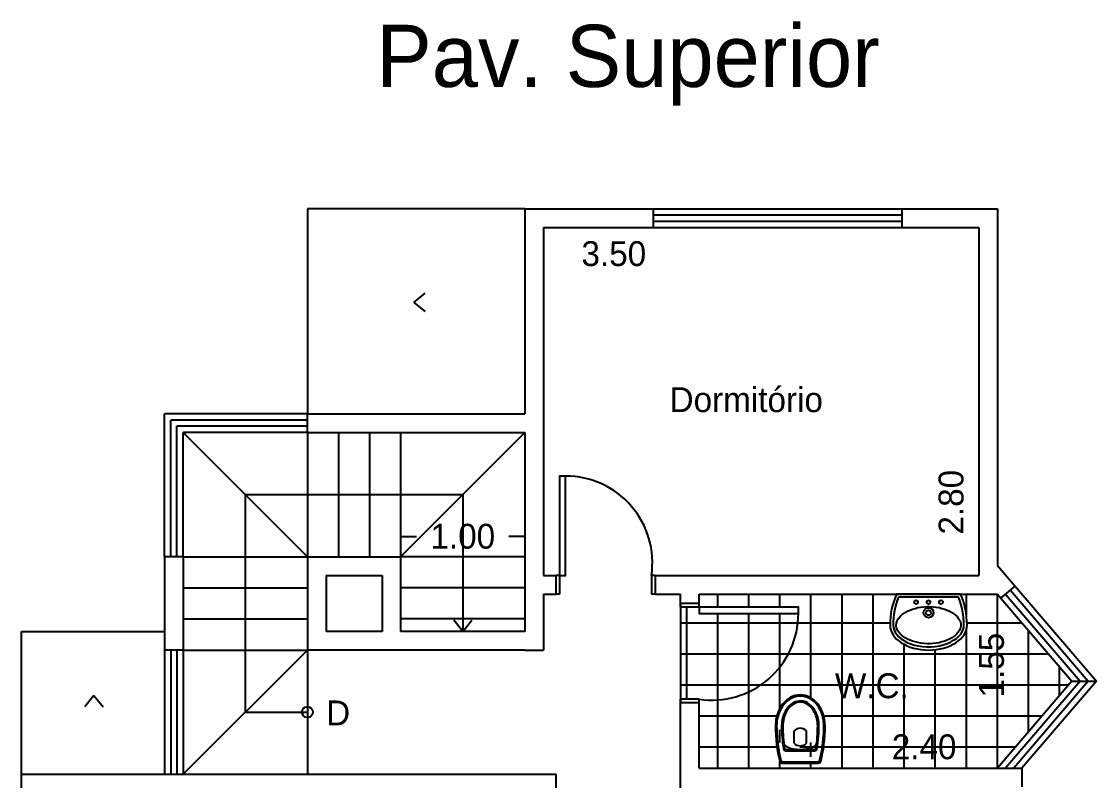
# Model space of a CAD drawing. Extents: x 0.2 to 23.7, y 0.1 to 12.7.
# Drawn here: x 15.05 to 23.7, y 6.56 to 12.66 of the extents above; entities that cross this region are included whole.
import ezdxf

# ---------------------------------------------------------------- set-up
doc = ezdxf.new("R2010")
doc.units = 0
doc.header["$MEASUREMENT"] = 0
doc.layers.get('0').update_dxf_attribs({"linetype": 'CONTINUOUS'})
doc.layers.get('DEFPOINTS').update_dxf_attribs({"linetype": 'CONTINUOUS'})
for name, color, linetype in [('BLOCO', 5, 'CONTINUOUS'), ('BLOCOS', 5, 'CONTINUOUS'), ('HACHURA', 1, 'CONTINUOUS'), ('PAREDE', 7, 'CONTINUOUS')]:
    doc.layers.add(name, color=color, linetype=linetype)
doc.styles.add('PADRÃO', font='', dxfattribs={"height": 0.2})
doc.styles.get('PADRÃO').set_extended_font_data('AvantGarde Bk BT')
doc.dimstyles.new('PADRÃOS', dxfattribs={"dimtxt": 0.15, "dimasz": 0.1, "dimexe": 1.25, "dimexo": 0.625, "dimgap": 0.1, "dimtad": 0, "dimjust": 1, "dimzin": 1, "dimdsep": 46, "dimtxsty": 'PADRÃO', "dimcen": 2.5, "dimse1": 1, "dimse2": 1, "dimsd1": 1, "dimsd2": 1, "dimclrt": 1, "dimadec": 0, "dimazin": 0, "dimtfac": 1, "dimtdec": 4, "dimtmove": 0, "dimatfit": 3, "dimfxl": 1, "dimtolj": 1, "dimtzin": 0, "dimarcsym": 0})

# ---------------------------------------------------------------- blocks, each defined once
blk = doc.blocks.new('SETA')
at = {"layer": 'PAREDE', "ltscale": 0.015}
for q in [(-0.07329951123824685, -0.09103539160554419), (0.07329951123824685, -0.09103539160554419)]:
    blk.add_line((0, 0), q, dxfattribs=at)
blk = doc.blocks.new('BOLA')
at = {"layer": 'PAREDE', "ltscale": 0.015}
blk.add_circle((0, 0), 0.04372254359887506, dxfattribs=at)
blk = doc.blocks.new('P80E15')
at = {"layer": 'BLOCO', "ltscale": 0.015}
for p, q in [((0.03000000000000114, 0.1500000000000057), (0, 0.1500000000000057)), ((0, 0.1500000000000057), (0, 0)), ((0.03000000000000114, 0.1500000000000057), (0.03000000000000114, 0)), ((0.8000000000000114, 0.1500000000000341), (0.7700000000000102, 0.1500000000000341)), ((0.7700000000000102, 0.1500000000000057), (0.7700000000000102, 0)), ((0.8000000000000114, 0.1500000000000057), (0.8000000000000114, 0)), ((0.03000000000000114, 2.842170943040401e-14), (0, 0)), ((0.8000000000000114, 2.842170943040401e-14), (0.7700000000000102, 5.684341886080801e-14))]:
    blk.add_line(p, q, dxfattribs=at)
at = {"layer": 'BLOCO'}
blk.add_lwpolyline([(0.03000000000000114, 0.1500000000000057), (0.0800000000000125, 0.1500000000000057), (0.0800000000000125, 0.950000000000017), (0.03000000000000114, 0.950000000000017)], close=True, dxfattribs=at)
at = {"layer": 'BLOCO', "ltscale": 0.015}
blk.add_arc((0.0800000000000125, 0.2524375000000134), 0.6975625000000036, 351.555539587714, 90.00000000000041, dxfattribs=at)
blk = doc.blocks.new('DORMI')
at = {"layer": 'HACHURA', "ltscale": 0.015, "style": 'PADRÃO'}
blk.add_text('Dormitório', height=0.2, dxfattribs=at).set_placement((-0.5164404245072092, -0.06614472024716633))
blk = doc.blocks.new('WC')
at = {"layer": 'HACHURA', "ltscale": 0.015, "style": 'PADRÃO'}
blk.add_text('W.C.', height=0.2, dxfattribs=at).set_placement((-0.137135439593294, -0.09586776615662984))
blk = doc.blocks.new('*D28')
at = {"layer": 'DEFPOINTS', "color": 0, "linetype": 'ByBlock', "ltscale": 0.015}
for p in [(160.0993080086521, 171.6804537884499), (163.5993080086521, 171.6804537884499), (163.5993080086521, 171.4680662635045)]:
    blk.add_point(p, dxfattribs=at)
at = {"color": 1, "linetype": 'ByBlock', "ltscale": 0.015, "insert": (160.6640058108499, 171.4680662635045), "char_height": 0.2, "attachment_point": 5, "style": 'PADRÃO'}
blk.add_mtext('\\A1;3.50', dxfattribs=at)
blk = doc.blocks.new('*D29')
at = {"layer": 'DEFPOINTS', "color": 0, "linetype": 'ByBlock', "ltscale": 0.015}
for p in [(163.3780950577546, 171.6804537884499), (163.5993080086521, 171.6804537884499), (163.5993080086521, 168.8804537884498)]:
    blk.add_point(p, dxfattribs=at)
at = {"color": 1, "linetype": 'ByBlock', "ltscale": 0.015, "insert": (163.3780950577546, 169.4695334587795), "char_height": 0.2, "attachment_point": 5, "rotation": 90, "style": 'PADRÃO'}
blk.add_mtext('\\A1;2.80', dxfattribs=at)
blk = doc.blocks.new('*D30')
at = {"color": 0, "linetype": 'ByBlock', "ltscale": 0.015}
for p, q in [((158.9493080086521, 169.1943203905281), (159.0780854811795, 169.1943203905281)), ((159.9493080086521, 169.1943203905281), (159.8205305361246, 169.1943203905281))]:
    blk.add_line(p, q, dxfattribs=at)
at = {"layer": 'DEFPOINTS', "color": 0, "linetype": 'ByBlock', "ltscale": 0.015}
for p in [(158.9493080086521, 169.1943203905281), (158.9493080086521, 169.0304537884499), (159.9493080086521, 169.0304537884499)]:
    blk.add_point(p, dxfattribs=at)
at = {"color": 1, "linetype": 'ByBlock', "ltscale": 0.015, "insert": (159.4493080086521, 169.1943203905281), "char_height": 0.2, "attachment_point": 5, "style": 'PADRÃO'}
blk.add_mtext('\\A1;1.00', dxfattribs=at)
blk = doc.blocks.new('*D31')
at = {"layer": 'DEFPOINTS', "color": 0, "linetype": 'ByBlock', "ltscale": 0.015}
for p in [(163.5993080086521, 168.7304537884498), (163.7007943763271, 167.1804537884498), (163.7033420577967, 167.1804537884498)]:
    blk.add_point(p, dxfattribs=at)
at = {"color": 1, "linetype": 'ByBlock', "ltscale": 0.015, "insert": (163.7033420577967, 168.1590938983399), "char_height": 0.2, "attachment_point": 5, "rotation": 90, "style": 'PADRÃO'}
blk.add_mtext('\\A1;1.55', dxfattribs=at)
blk = doc.blocks.new('*D34')
at = {"layer": 'DEFPOINTS', "color": 0, "linetype": 'ByBlock', "ltscale": 0.015}
for p in [(161.349308008652, 167.5003398430166), (161.349308008652, 167.3304537884498), (163.7493080086521, 167.3304537884498)]:
    blk.add_point(p, dxfattribs=at)
at = {"color": 1, "linetype": 'ByBlock', "ltscale": 0.015, "insert": (163.1602283383224, 167.5003398430166), "char_height": 0.2, "attachment_point": 5, "style": 'PADRÃO'}
blk.add_mtext('\\A1;2.40', dxfattribs=at)
blk = doc.blocks.new('SUPERIOR')
at = {"layer": 'HACHURA', "ltscale": 0.015, "style": 'PADRÃO'}
blk.add_text('Pav. Superior', height=0.5, dxfattribs=at).set_placement((-1.76903514439141, -0.191736915327283))
blk = doc.blocks.new('LAVAT')
at = {"layer": 'BLOCOS'}
for p, q in [((-0.2573623180961135, 0), (0.2573623180960993, 0)), ((-0.2410322495695425, 0.02500000000000568), (0.2410322495695283, 0.02500000000000568))]:
    blk.add_line(p, q, dxfattribs=at)
for centre, radius in [((-2.842170943040401e-14, 0.1500000000000057), 0.04), ((-2.842170943040401e-14, 0.1500000000000057), 0.02), ((-0.09999999999999432, 0.06499999999999773), 0.015), ((0, 0.06499999999999773), 0.015), ((0.09999999999999432, 0.06499999999999773), 0.015)]:
    blk.add_circle(centre, radius, dxfattribs=at)
for centre, radius, start, end in [((0.3099999999999739, 0.25), 0.6200000000000045, 180, 203.779994731564), ((0.3099999999999739, 0.25), 0.5951987399818819, 180.0000000000055, 202.2113997706397), ((-0.3099999999999739, 0.25), 0.5951987399818819, 337.7886002293573, 359.9999999999946), ((-0.3099999999999739, 0.25), 0.6200000000000045, 336.2200052684331, 7.016477563892661e-15)]:
    blk.add_arc(centre, radius, start, end, dxfattribs=at)
blk.add_ellipse((-2.842170943040401e-14, 0.25), major_axis=(0.3100000000000023, 0), ratio=0.645161290322576, start_param=0, end_param=3.141592653589793, dxfattribs=at)
for points, knots in [([(0.2849999999999824, 0.2500000000000284), (0.2849999999999682, 0.300317964642403), (0.2452497040517159, 0.3541887687748044), (0.1008916727811169, 0.4227595909021034), (3.167234224576987e-05, 0.4339558931305021), (-0.1743068501371283, 0.3989778962069579), (-0.2442601782461509, 0.3532994974840165), (-0.2803506487652356, 0.2860131679577762), (-0.2851229441039038, 0.2679846562883483), (-0.285198739981908, 0.2499999999999716)], [0, 0, 0, 0, 0.9361481793933827, 0.9361481793933827, 1.872296358786765, 1.872296358786765, 2.808444538180148, 2.808444538180148, 3.13938546545754, 3.13938546545754, 3.13938546545754, 3.13938546545754]), ([(0.2599999999999625, 0.2500000000000284), (0.2599999999999625, 0.2784978981889878), (0.242078010852012, 0.3126567214920613), (0.1643569005752425, 0.3704649949829673), (0.1030052039381815, 0.3920693254798095), (-0.02877373062847255, 0.4037223597623836), (-0.0976825814684048, 0.3936467971219031), (-0.2034406750199054, 0.3477822861136133), (-0.2396263539294523, 0.3143366745038918), (-0.2661732608932681, 0.2526194074667387), (-0.2627272874450739, 0.2240541362115209), (-0.2158391141528142, 0.162032776211305), (-0.168127663237712, 0.1314918993692231), (-0.04805875393354597, 0.09792981637818343), (0.02266607553652022, 0.095757041570522), (0.1477154277714732, 0.1225128520000851), (0.2007272141554637, 0.1503951910720218), (0.2508407150234859, 0.2045307616155014), (0.2599999999999767, 0.2286312563089723), (0.2599999999999625, 0.2500000000000284)], [0, 0, 0, 0, 0.718091798041799, 0.718091798041799, 1.436183596083598, 1.436183596083598, 2.154275394125397, 2.154275394125397, 2.872367192167196, 2.872367192167196, 3.590458990208995, 3.590458990208995, 4.308550788250794, 4.308550788250794, 5.026642586292593, 5.026642586292593, 5.744734384334392, 5.744734384334392, 6.283185307179586, 6.283185307179586, 6.283185307179586, 6.283185307179586])]:
    blk.add_open_spline(points, degree=3, knots=knots, dxfattribs=at)
blk = doc.blocks.new('VASOSAN')
at = {"layer": 'BLOCOS'}
for p, q in [((-0.04999870165021036, 0.1999637913173729), (-0.04999870165021036, 0.300036208682684)), ((0.05000129834978395, 0.2000000000000171), (0.05000129834978395, 0.3000000000000398)), ((-0.1156907586723577, 0.1400000000000148), (0.1156608751354042, 0.1400000000000148)), ((-0.1156899891503542, 0.1500000000000057), (0.1156563640565906, 0.1500000000000057)), ((-0.1449592708755176, 0.04000000000002046), (0.1449618675667352, 0.04000000000002046)), ((-0.144958964094414, 0.05000000000001137), (0.144958964094414, 0.05000000000001137))]:
    blk.add_line(p, q, dxfattribs=at)
for centre, radius, start, end in [((-1.681254687468936e-05, 0.2500000000000284), 0.07072348561596478, 44.98962509969003, 134.9688828081831), ((-1.681254687468936e-05, 0.2500000000000284), 0.07072348561596478, 225.0311171918169, 315.01037490031), ((-0.1156907586724003, 0.1599999999999966), 0.02, 189.3867869031125, 270.0000000001221), ((-0.1156899891503826, 0.1599999999999113), 0.01, 189.3843767903272, 270.0000000002443), ((0.1156563640566048, 0.1599999999999397), 0.01, 269.9999999999185, 350.5758748885445), ((0.1156608751354185, 0.1600000000000534), 0.02, 269.9999999999593, 350.5771305827586), ((-0.1449592708755176, 0.06000000000784667), 0.02, 195.5363314444965, 269.9999999879495), ((-0.1449589640944282, 0.0600000000000307), 0.01, 195.5346797106506, 270), ((0.1449589640941156, 0.06000000000059913), 0.01, 270.0000000017912, 344.483103753554), ((0.1449618675666784, 0.06000000000008754), 0.02, 270.0000000001221, 344.463668535786)]:
    blk.add_arc(centre, radius, start, end, dxfattribs=at)
for centre, major_axis, ratio, start_param, end_param in [((1.298349786793551e-06, 0.3400000000000034), (0, 0.25), 0.8000000000000114, 4.71238898038469, 7.853981633974483), ((1.298349786793551e-06, 0.3400000000000034), (0, 0.5), 0.4000000000000057, 1.570796326794897, 2.178171401941273), ((1.298349786793551e-06, 0.3400000000000034), (0, 0.5), 0.4000000000000057, 4.10501390519934, 4.71238898038469), ((3.162615456631102e-06, 0.2000000000000171), (-0.1315416254084454, 0), 0.380107846735427, 0, 3.141592653589793)]:
    blk.add_ellipse(centre, major_axis=major_axis, ratio=ratio, start_param=start_param, end_param=end_param, dxfattribs=at)
for points, knots in [([(0.1900012983497845, 0.3400000000000034), (0.1900012983497845, 0.3848761319792686), (0.1797393390216371, 0.4296688513161939), (0.1275724019719462, 0.5345347987748141), (0.06728061332151469, 0.5774883381547511), (-0.05557463358574921, 0.5822833263597715), (-0.1176873313140447, 0.5442092108278018), (-0.1772271428546759, 0.4396819034496957), (-0.1899987016502109, 0.3899119131999385), (-0.1899987016502109, 0.3400000000000034)], [4.71238898038469, 4.71238898038469, 4.71238898038469, 4.71238898038469, 5.268704666077937, 5.268704666077937, 6.251971787216637, 6.251971787216637, 7.235238908355337, 7.235238908355337, 7.853981633974483, 7.853981633974483, 7.853981633974483, 7.853981633974483]), ([(0.1500012983497925, 0.3400000000000034), (0.1500012983497925, 0.3788440209133057), (0.1410350669412708, 0.4175642631073231), (0.09785548235792874, 0.5046356523495774), (0.05186252916044509, 0.5365242863162791), (-0.035906470330346, 0.5428969122828846), (-0.08268716521656927, 0.5186239494114204), (-0.136675398657502, 0.4336095243094746), (-0.1499987016502189, 0.3869668551708401), (-0.1499987016502189, 0.3400000000000034)], [4.71238898038469, 4.71238898038469, 4.71238898038469, 4.71238898038469, 5.267303564860582, 5.267303564860582, 6.225165062483076, 6.225165062483076, 7.18302656010557, 7.18302656010557, 7.853981633974483, 7.853981633974483, 7.853981633974483, 7.853981633974483]), ([(0.1400012983497874, 0.3400000000000034), (0.1400012983497874, 0.3772837390730786), (0.1313244408788421, 0.4146147677288923), (0.08614040026922964, 0.5057958350239744), (0.03502463044166859, 0.5349710805647021), (-0.04931088296146413, 0.5246485128546965), (-0.08846614740087944, 0.4978919085569657), (-0.1301770436703151, 0.4186244413023701), (-0.139998701650228, 0.3793231752999873), (-0.139998701650228, 0.3400000000000034)], [4.71238898038469, 4.71238898038469, 4.71238898038469, 4.71238898038469, 5.266984672173268, 5.266984672173268, 6.376176055750425, 6.376176055750425, 7.268653195712185, 7.268653195712185, 7.853981633974483, 7.853981633974483, 7.853981633974483, 7.853981633974483]), ([(-0.1899987016502109, 0.3400000000000034), (-0.1899987016502109, 0.2628456380244302), (-0.1826597402104682, 0.1857481592563204), (-0.1646350625580055, 0.0962993025843275), (-0.1598779088782436, 0.07633152029333701), (-0.1545936493339752, 0.05732178411361133)], [1.570796326794897, 1.570796326794897, 1.570796326794897, 1.570796326794897, 2.037455774227855, 2.037455774227855, 2.178171373096618, 2.178171373096618, 2.178171373096618, 2.178171373096618]), ([(0.1255213970934932, 0.158362586435743), (0.1304959230626253, 0.1883329397418549), (0.1342856674288981, 0.2197754344096836), (0.1388984311594896, 0.280892952358073), (0.1400012983497874, 0.3104504303007616), (0.1400012983497874, 0.3400000000000034)], [4.319424209334854, 4.319424209334854, 4.319424209334854, 4.319424209334854, 4.526146784234752, 4.526146784234752, 4.71238898038469, 4.71238898038469, 4.71238898038469, 4.71238898038469]), ([(0.1353910129756457, 0.1567256052765629), (0.1406375926198677, 0.1883393074453181), (0.1445703338030171, 0.2215366219332111), (0.1489940345178695, 0.2833246268364178), (0.1500012983497925, 0.3116621455754114), (0.1500012983497925, 0.3400000000000034)], [4.319414935773391, 4.319414935773391, 4.319414935773391, 4.319414935773391, 4.53527739023095, 4.53527739023095, 4.71238898038469, 4.71238898038469, 4.71238898038469, 4.71238898038469]), ([(0.1545944801337669, 0.0573247746568768), (0.1714080019636555, 0.1178830224408784), (0.1827947395838834, 0.188231392050767), (0.1891612343353728, 0.2873542333339003), (0.1900012983497845, 0.3136769834079587), (0.1900012983497845, 0.3400000000000034)], [4.105016649121983, 4.105016649121983, 4.105016649121983, 4.105016649121983, 4.553177186481221, 4.553177186481221, 4.71238898038469, 4.71238898038469, 4.71238898038469, 4.71238898038469])]:
    blk.add_open_spline(points, degree=3, knots=knots, dxfattribs=at)
for points in [[(-0.1499987016502189, 0.3400000000000034), (-0.1499987016502189, 0.2771333061211863), (-0.1449377691834997, 0.2142947379843179), (-0.1354229546785177, 0.1567380311504962)], [(-0.1399987016502138, 0.3400000000000034), (-0.1399987016502138, 0.2776703725988909), (-0.1349701841103865, 0.2153313553609451), (-0.1255561557510418, 0.1583694305881238)]]:
    blk.add_open_spline(points, degree=3, dxfattribs=at)

msp = doc.modelspace()

# ---------------------------------------------------------------- hatches: boundary and pattern name
at = {"layer": 'HACHURA', "ltscale": 0.015}
h = msp.add_hatch(dxfattribs=at)
h.set_pattern_fill('NET', color=256, scale=2, style=0)
h.set_pattern_definition([(0, (-140.8449401845459, -160.6741352975777), (0, 0.25), []), (90, (-140.8449401845459, -160.6741352975777), (-0.25, 1.530757942277972e-17), [])])
h.paths.add_polyline_path([(20.50436782410617, 7.900563342201139), (20.50436782410617, 7.95056334220115), (20.35436782410616, 7.95056334220115), (20.35436782410613, 7.210563342201141), (20.50436782410614, 7.210563342201141, 0.4580704259902408), (21.30436782410618, 7.900563342201139)])
edge = h.paths.add_edge_path()
edge.add_ellipse((22.35083451506847, 7.806318490872087), major_axis=(-0.3100000000000023, 3.796279696849398e-17), ratio=0.645161290322576, start_angle=0, end_angle=180, ccw=False)
edge.add_arc((22.66083451506842, 7.806318490872084), 0.6200000000000047, 156.2200052685898, 179.9999999999609, ccw=False)
edge.add_line((22.09347219696823, 8.056318490872068), (20.50436782410614, 8.056318490872087))
edge.add_line((20.50436782410614, 8.056318490872087), (20.50436782410614, 7.980563342201123))
edge.add_line((20.50436782410614, 7.980563342201123), (20.50436782410616, 7.95056334220115))
edge.add_line((20.50436782410616, 7.95056334220115), (21.30436782410618, 7.95056334220115))
edge.add_line((21.30436782410618, 7.95056334220115), (21.30436782410618, 7.900563342201089))
edge.add_arc((20.60680532410618, 7.900563342201139), 0.6975625000000034, 261.5555395877164, 359.9999999999959, ccw=False)
edge.add_line((20.5043678241062, 7.210563342201132), (20.5043678241062, 7.18056334220114))
edge.add_line((20.5043678241062, 7.18056334220114), (20.50436782410614, 6.656318490872054))
edge.add_line((20.50436782410614, 6.656318490872054), (22.90436782410623, 6.656318490872053))
edge.add_line((22.90436782410623, 6.656318490872053), (23.50436782410627, 7.356318490872058))
edge.add_line((23.50436782410627, 7.356318490872058), (22.93300785325542, 8.022905123531444))
edge.add_line((22.93300785325542, 8.022905123531444), (22.90436782410623, 8.056318490872059))
edge.add_line((22.90436782410623, 8.056318490872059), (22.75436782410625, 8.056318490872059))
edge.add_line((22.75436782410625, 8.056318490872059), (22.60819683316866, 8.05631849087206))
edge.add_arc((22.04083451506847, 7.806318490872092), 0.6200000000000059, 3.979039320256561e-13, 23.779994731408692, ccw=False)
edge = h.paths.add_edge_path(flags=16)
edge.add_ellipse((21.31900532006543, 6.996318490872056), major_axis=(0, 0.25), ratio=0.8000000000000114, start_angle=270, end_angle=450, ccw=False)
edge.add_ellipse((21.31900532006543, 6.996318490872056), major_axis=(0, 0.5), ratio=0.4000000000000057, start_angle=235.1999716104384, end_angle=270, ccw=False)
edge.add_arc((21.46396588928231, 6.716318490872073), 0.01999999999999947, 270.0000000000407, 348.177262396539, ccw=False)
edge.add_line((21.46396588928232, 6.696318490872073), (21.17404475084012, 6.696318490872073))
edge.add_arc((21.1740447508423, 6.716318490872073), 0.01999999999999963, 191.8227371117298, 269.9999999937712, ccw=False)
edge.add_ellipse((21.31900532006543, 6.996318490872056), major_axis=(0, 0.5), ratio=0.4000000000000057, start_angle=90, end_angle=124.80002838732861, ccw=False)
h.paths.add_polyline_path([(21.54167033241476, 7.162617786448219), (22.25417033241476, 7.162617786448219), (22.25417033241476, 7.474568335898768), (21.54167033241476, 7.474568335898768)], flags=24)
h.paths.add_polyline_path([(22.70641011500908, 7.163598710652265), (22.70641011500908, 7.806318490872045), (23.0103936314926, 7.806318490872045), (23.0103936314926, 7.163598710652265)], flags=24)
h.paths.add_polyline_path([(21.97620848344688, 6.980325424559735), (22.65436782410622, 6.980325424559735), (22.65436782410622, 6.672083666317977), (21.97620848344688, 6.672083666317977)], flags=24)
h.paths.add_polyline_path([(21.54167033241476, 7.162617786448219), (22.25417033241476, 7.162617786448219), (22.25417033241476, 7.474568335898768), (21.54167033241476, 7.474568335898768)], flags=8)
h.paths.add_polyline_path([(22.70641011500908, 7.163598710652265), (22.70641011500908, 7.806318490872045), (23.0103936314926, 7.806318490872045), (23.0103936314926, 7.163598710652265)], flags=8)
h.paths.add_polyline_path([(21.97620848344688, 6.980325424559735), (22.65436782410622, 6.980325424559735), (22.65436782410622, 6.672083666317977), (21.97620848344688, 6.672083666317977)], flags=8)

# ---------------------------------------------------------------- linework, layer by layer
at = {"layer": 'BLOCO', "ltscale": 0.015}
for p, q in [((20.13888727339847, 11.15631849087214), (22.13888727339847, 11.15631849087211)), ((20.13888727339847, 11.10631849087213), (22.13888727339847, 11.1063184908721)), ((20.13888727339847, 11.05631849087212), (22.13888727339847, 11.05631849087209)), ((20.13888727339847, 11.0063184908721), (22.13888727339847, 11.00631849087208)), ((17.35436782410625, 9.506318490871081), (16.20436782410724, 9.50631849087111)), ((16.20436782410724, 8.35631849087207), (16.20436782410724, 9.50631849087111)), ((17.35436782410625, 9.45631849087141), (16.25436782410691, 9.456318490871439)), ((16.25436782410691, 8.35631849087207), (16.25436782410691, 9.456318490871439)), ((17.35436782410625, 9.40631849087174), (16.30436782410658, 9.406318490871769)), ((16.30436782410658, 8.35631849087207), (16.30436782410658, 9.406318490871769)), ((16.35436782410625, 8.35631849087207), (16.35436782410625, 9.356318490872098)), ((17.35436782410625, 9.35631849087207), (16.35436782410625, 9.356318490872098)), ((19.38174977505028, 8.206318490872093), (19.35174977505028, 8.206318490872093)), ((19.35174977505028, 8.206318490872093), (19.35174977505028, 8.056318490872087)), ((19.38174977505028, 8.206318490872093), (19.38174977505028, 8.056318490872087)), ((20.15174977505029, 8.206318490872121), (20.12174977505029, 8.206318490872121)), ((20.12174977505029, 8.206318490872093), (20.12174977505029, 8.056318490872087)), ((20.15174977505029, 8.206318490872093), (20.15174977505029, 8.056318490872087)), ((19.38174977505028, 8.056318490872115), (19.35174977505028, 8.056318490872087)), ((20.15174977505029, 8.056318490872115), (20.12174977505029, 8.056318490872144)), ((22.97097068337368, 8.055444692204247), (23.57022171308697, 7.356318490872042)), ((23.00893351349197, 8.087984260877022), (23.63607560206762, 7.356318490872042)), ((23.04689634361023, 8.120523829549825), (23.70192949104828, 7.35631849087207)), ((20.35436782410619, 7.95056334220115), (20.35436782410616, 7.980563342201151)), ((20.50436782410617, 7.980563342201151), (20.35436782410616, 7.980563342201151)), ((20.50436782410617, 7.95056334220115), (20.50436782410617, 7.980563342201151)), ((22.93300785325542, 8.022905123531444), (23.50436782410628, 7.356318490872042)), ((20.50436782410617, 7.95056334220115), (20.35436782410616, 7.95056334220115)), ((16.20436782410721, 7.606318490872098), (16.20436782410721, 6.606318490872098)), ((16.25436782410688, 7.606318490872098), (16.25436782410688, 6.606318490872098)), ((16.30436782410655, 7.606318490872098), (16.30436782410655, 6.606318490872098)), ((16.35436782410622, 7.606318490872098), (16.35436782410622, 6.606318490872098)), ((23.50436782410625, 7.356318490872042), (22.90436782410623, 6.656318490872053)), ((23.57022171308697, 7.35631849087207), (22.97022171308691, 6.656318490872053)), ((23.63607560206762, 7.35631849087207), (23.03607560206754, 6.656318490872053)), ((23.70192949104828, 7.35631849087207), (23.10192949104822, 6.656318490872053)), ((20.35436782410619, 7.18056334220114), (20.35436782410622, 7.210563342201141)), ((20.50436782410617, 7.210563342201141), (20.35436782410616, 7.210563342201141)), ((20.50436782410617, 7.18056334220114), (20.35436782410616, 7.18056334220114)), ((20.5043678241062, 7.18056334220114), (20.5043678241062, 7.210563342201141))]:
    msp.add_line(p, q, dxfattribs=at)
at = {"layer": 'BLOCO'}
for points in [[(19.38174977505028, 8.206318490872093), (19.43174977505029, 8.206318490872093), (19.43174977505029, 9.006318490872104), (19.38174977505028, 9.006318490872104)], [(20.50436782410617, 7.95056334220115), (20.50436782410617, 7.900563342201139), (21.30436782410618, 7.900563342201139), (21.30436782410618, 7.95056334220115)]]:
    msp.add_lwpolyline(points, close=True, dxfattribs=at)
at = {"layer": 'BLOCO', "ltscale": 0.015}
for centre, start, end in [((19.43174977505029, 8.3087559908721), 351.555539587714, 90.00000000000041), ((20.60680532410618, 7.900563342201139), 261.555539587714, 4.071109992273301e-13)]:
    msp.add_arc(centre, 0.6975625000000036, start, end, dxfattribs=at)
at = {"layer": 'HACHURA', "ltscale": 0.015}
msp.add_line((20.35436782410616, 7.980563342201151), (20.35436782410613, 7.180563342201111), dxfattribs=at)
at = {"layer": 'PAREDE', "ltscale": 0.015}
for p, q in [((17.3543678241063, 11.15631849087211), (17.35436782410625, 9.506318490872076)), ((19.10436782410628, 11.15631849087211), (17.3543678241063, 11.15631849087217)), ((19.10436782410628, 11.15631849087211), (20.13888727339847, 11.15631849087214)), ((19.10436782410628, 11.15631849087211), (19.10436782410625, 9.506318490872076)), ((20.13888727339847, 11.0063184908721), (20.13888727339847, 11.15631849087211)), ((22.13888727339847, 11.0063184908721), (22.13888727339847, 11.15631849087211)), ((22.13888727339847, 11.15631849087214), (22.90436782410626, 11.15631849087211)), ((22.90436782410626, 11.15631849087211), (22.90436782410629, 8.286807102304323)), ((19.25436782410628, 11.0063184908721), (20.13888727339844, 11.0063184908721)), ((19.25436782410628, 11.00631849087213), (19.25436782410623, 8.206318490872093)), ((22.13888727339844, 11.0063184908721), (22.75436782410625, 11.0063184908721)), ((22.75436782410628, 11.00631849087208), (22.75436782410623, 8.206318490872064)), ((22.75436782410625, 11.0063184908721), (22.75436782410625, 8.206318490872064)), ((17.35436782410622, 9.506318490872104), (19.10436782410625, 9.506318490872104)), ((17.35436782410625, 9.35631849087207), (17.35436782410625, 9.506318490872076)), ((16.35436782410625, 9.356318490872098), (17.35436782410622, 8.356318490872098)), ((17.35436782410622, 9.356318490872127), (19.10436782410625, 9.35631849087207)), ((17.35436782410625, 9.35631849087207), (17.35436782410622, 7.606318490872155)), ((17.60436782410625, 9.35631849087207), (17.60436782410622, 8.356318490872098)), ((17.85436782410625, 9.35631849087207), (17.85436782410622, 8.356318490872098)), ((19.10436782410625, 9.35631849087207), (18.10436782410622, 8.356318490872155)), ((18.10436782410625, 9.35631849087207), (18.10436782410622, 7.756318490872133)), ((19.10436782410625, 9.356318490872042), (19.10436782410625, 7.756318490872161)), ((16.85436782410628, 8.856318490872127), (18.60436782410625, 8.85631849087207)), ((16.85436782410628, 8.856318490872127), (16.85436782410622, 7.106318490872098)), ((18.60436782410625, 8.85631849087207), (18.60436782410625, 7.756318490872161)), ((16.20436782410619, 8.356318490872098), (16.20436782410619, 7.606318490872098)), ((16.35436782410622, 8.356318490872098), (16.20436782410619, 8.356318490872098)), ((16.35436782410625, 8.35631849087207), (16.35436782410622, 7.606318490872098)), ((16.35436782410622, 8.356318490872098), (18.10436782410622, 8.356318490872098)), ((19.10436782410622, 8.356318490872155), (18.10436782410622, 8.356318490872155)), ((22.90436782410629, 8.286807102304323), (23.04689634361023, 8.120523829549825)), ((17.50436782410623, 8.206318490872093), (17.95436782410621, 8.206318490872093)), ((17.50436782410623, 8.206318490872093), (17.50436782410623, 7.756318490872133)), ((17.95436782410621, 8.206318490872093), (17.95436782410619, 7.756318490872104)), ((19.25436782410625, 8.206318490872093), (19.35174977505025, 8.206318490872093)), ((19.35174977505025, 8.206318490872093), (19.35174977505025, 8.056318490872087)), ((20.15174977505026, 8.206318490872093), (20.15174977505026, 8.056318490872087)), ((20.15174977505026, 8.206318490872093), (22.75436782410625, 8.206318490872064)), ((16.35436782410622, 8.10631849087207), (17.35436782410622, 8.106318490872098)), ((19.10436782410622, 8.106318490872155), (18.10436782410622, 8.106318490872155)), ((19.25436782410625, 8.056318490872087), (19.35174977505028, 8.056318490872087)), ((19.25436782410623, 8.056318490872087), (19.25436782410623, 7.606318490872155)), ((20.15174977505026, 8.056318490872087), (20.35436782410616, 8.056318490872087)), ((20.35436782410616, 7.980563342201151), (20.35436782410616, 8.056318490872087)), ((20.50436782410614, 8.056318490872087), (22.75436782410625, 8.056318490872059)), ((20.50436782410614, 7.980563342201123), (20.50436782410614, 8.056318490872087)), ((22.75436782410625, 8.056318490872059), (22.90436782410623, 8.056318490872059)), ((22.90436782410623, 8.056318490872059), (22.93300785325536, 8.022905123531388)), ((22.93300785325539, 8.022905123531388), (23.04689634361017, 8.120523829549796)), ((20.50436782410614, 7.980563342201151), (20.35436782410616, 7.980563342201151)), ((16.35436782410622, 7.856318490872098), (17.35436782410622, 7.856318490872098)), ((19.10436782410622, 7.856318490872155), (18.10436782410622, 7.856318490872155)), ((18.60436782410625, 7.756318490872161), (18.531068312868, 7.847353882477705)), ((18.60436782410625, 7.756318490872161), (18.67766733534449, 7.847353882477705)), ((15.05436782410618, 7.756318490872104), (16.20436782410621, 7.756318490872133)), ((15.05436782410618, 6.606318490872098), (15.05436782410615, 7.756318490872104)), ((17.95436782410621, 7.756318490872161), (17.50436782410623, 7.756318490872133)), ((19.10436782410622, 7.756318490872161), (18.10436782410622, 7.756318490872133)), ((16.35436782410622, 7.606318490872098), (16.20436782410621, 7.606318490872098)), ((16.35436782410622, 7.606318490872098), (17.35436782410622, 7.606318490872098)), ((17.35436782410622, 7.606318490872155), (16.35436782410622, 6.606318490872098)), ((19.10436782410622, 7.606318490872155), (17.35436782410622, 7.606318490872155)), ((17.35436782410622, 7.606318490872098), (17.35436782410622, 6.606318490872098)), ((19.10436782410622, 7.606318490872127), (19.25436782410623, 7.606318490872155)), ((23.50436782410625, 7.35631849087207), (23.70192949104828, 7.35631849087207)), ((20.35436782410613, 5.056318490872115), (20.35436782410613, 7.180563342201111)), ((20.50436782410614, 7.18056334220114), (20.35436782410616, 7.18056334220114)), ((20.50436782410614, 6.656318490872053), (20.50436782410614, 7.18056334220114)), ((16.85436782410622, 7.106318490872098), (17.35436782410622, 7.106318490872098)), ((15.05436782410618, 6.606318490872098), (16.20436782410619, 6.606318490872098)), ((15.05436782410618, 6.606318490872098), (19.35436782410605, 6.606318490872098)), ((15.05436782410621, 6.206761456578334), (15.05436782410618, 6.606318490872098)), ((19.35436782410608, 6.412758761366263), (19.35436782410605, 6.606318490872098)), ((20.50436782410614, 6.656318490872053), (23.10192949104825, 6.656318490872053)), ((23.10192949104822, 6.656318490872053), (23.10192949104822, 6.506318490872019))]:
    msp.add_line(p, q, dxfattribs=at)

# ---------------------------------------------------------------- block references
at = {"layer": 'HACHURA', "ltscale": 0.015}
for name, p in [('SUPERIOR', (19.67748839771872, 12.32820314346804)), ('DORMI', (20.78420972518856, 9.58671773638875)), ('P80E15', (19.35174977505028, 8.056318490872087)), ('WC', (21.73505577200805, 7.314460827330123)), ('SETA', (15.63723444193141, 7.23958844711089)), ('VASOSAN', (21.31900402171564, 6.656318490872053))]:
    msp.add_blockref(name, p, dxfattribs=at)
for name, p, rotation in [('SETA', (18.2101793111801, 10.40320205729054), 89.99999999999783), ('LAVAT', (22.35083451506844, 8.056318490872087), 180), ('P80E15', (20.35436782410616, 7.980563342201151), 270)]:
    msp.add_blockref(name, p, dxfattribs=dict(at, rotation=rotation))
at = {"layer": 'PAREDE', "ltscale": 0.015, "rotation": 180}
msp.add_blockref('SETA', (18.60436782410625, 7.756318490872161), dxfattribs=at)
at = {"layer": 'PAREDE', "ltscale": 0.015}
msp.add_blockref('BOLA', (17.35436782410622, 7.106318490872098), dxfattribs=at)

# ---------------------------------------------------------------- texts
at = {"color": 1, "linetype": 'ByBlock', "ltscale": 0.015, "char_height": 0.2, "attachment_point": 5, "rotation": 90, "style": 'PADRÃO'}
for s, insert in [('\\A1;2.80', (22.53315487320879, 8.795398161201746)), ('\\A1;1.55', (22.85840187325084, 7.484958600762155))]:
    msp.add_mtext(s, dxfattribs=dict(at, insert=insert))
at = {"color": 1, "linetype": 'ByBlock', "ltscale": 0.015, "char_height": 0.2, "attachment_point": 5, "style": 'PADRÃO'}
for s, insert in [('\\A1;1.00', (18.60436782410622, 8.520185092950356)), ('\\A1;2.40', (22.31528815377655, 6.826204545438856))]:
    msp.add_mtext(s, dxfattribs=dict(at, insert=insert))
at = {"layer": 'HACHURA', "ltscale": 0.015, "style": 'PADRÃO'}
for s, p in [('W.C.', (21.59792033241476, 7.218593061173493)), ('D', (17.5051777322804, 7.00020436717918))]:
    msp.add_text(s, height=0.2, dxfattribs=at).set_placement(p)

# ---------------------------------------------------------------- dimensions: what is measured, and where the dimension line sits
at = {"layer": 'HACHURA', "ltscale": 0.015}
for base, p1, p2, picture, middle in [((22.75436782410625, 10.79393096592671), (19.25436782410628, 11.0063184908721), (22.75436782410625, 11.0063184908721), '*D28', (19.81906562630408, 10.79393096592671)), ((18.10436782410622, 8.520185092950356), (19.10436782410622, 8.356318490872155), (18.10436782410622, 8.356318490872155), '*D30', (18.60436782410622, 8.520185092950356)), ((20.50436782410614, 6.826204545438856), (22.90436782410623, 6.656318490872053), (20.50436782410614, 6.656318490872053), '*D34', (22.31528815377655, 6.826204545438856))]:
    dim = msp.add_linear_dim(base=base, p1=p1, p2=p2, dimstyle='PADRÃOS', dxfattribs=at)
    dim.commit()
    dim.dimension.update_dxf_attribs({"geometry": picture, "text_midpoint": middle, "insert": (-140.8449401845459, -160.6741352975777)})
for base, p1, p2, picture, middle in [((22.53315487320879, 11.0063184908721), (22.75436782410623, 8.206318490872064), (22.75436782410625, 11.0063184908721), '*D29', (22.53315487320879, 8.795398161201746)), ((22.85840187325084, 6.506318490872019), (22.75436782410625, 8.056318490872059), (22.85585419178128, 6.506318490872019), '*D31', (22.85840187325084, 7.484958600762155))]:
    dim = msp.add_linear_dim(base=base, p1=p1, p2=p2, angle=90, dimstyle='PADRÃOS', dxfattribs=at)
    dim.commit()
    dim.dimension.update_dxf_attribs({"geometry": picture, "text_midpoint": middle, "insert": (-140.8449401845459, -160.6741352975777)})

doc.saveas('drawing.dxf')
